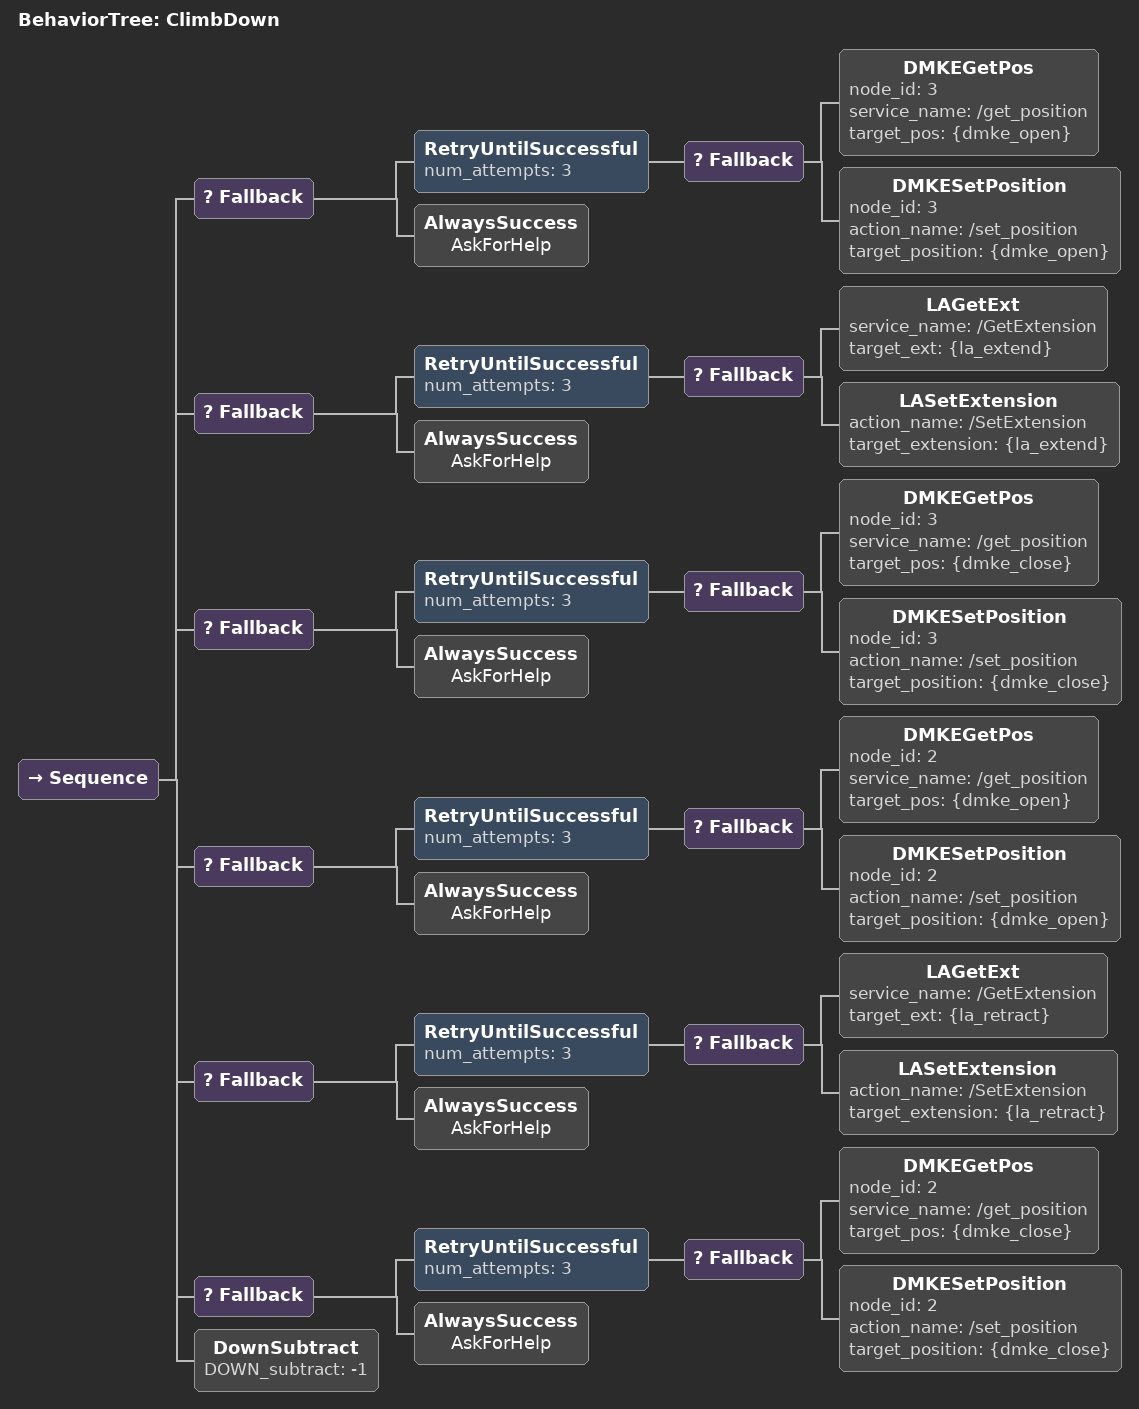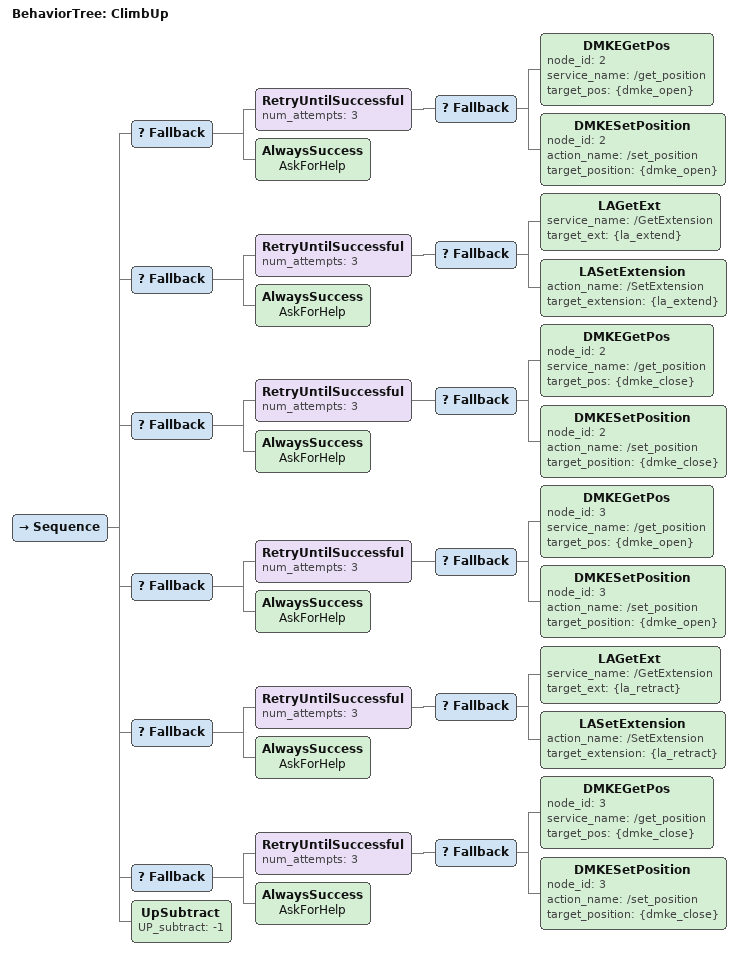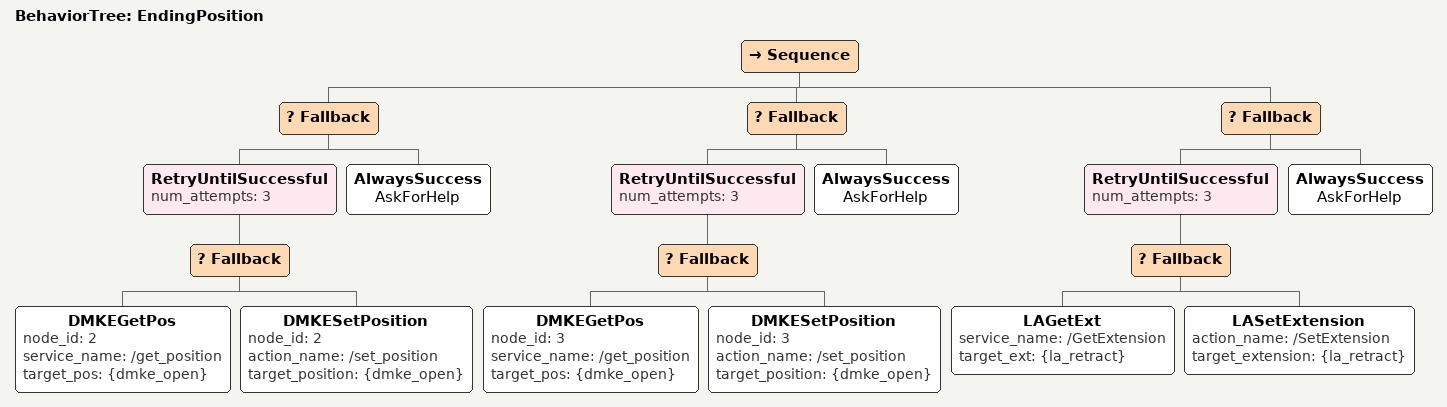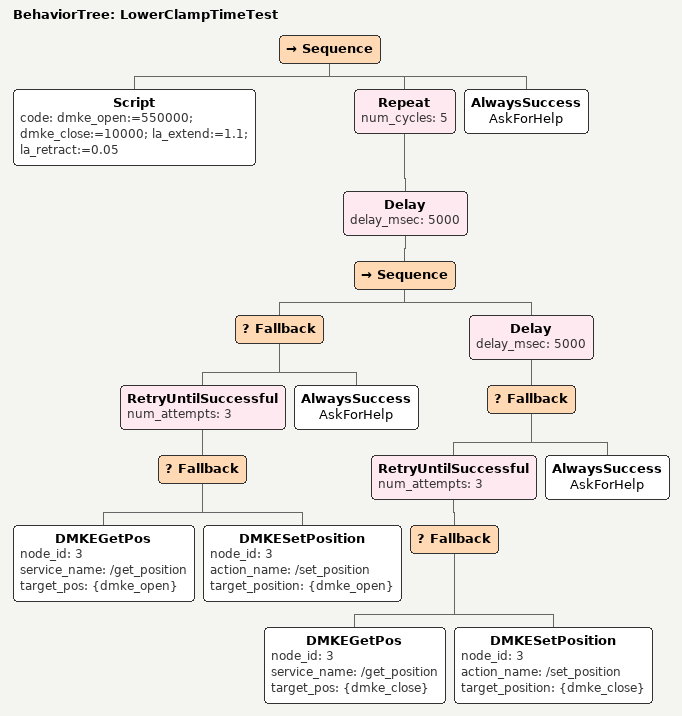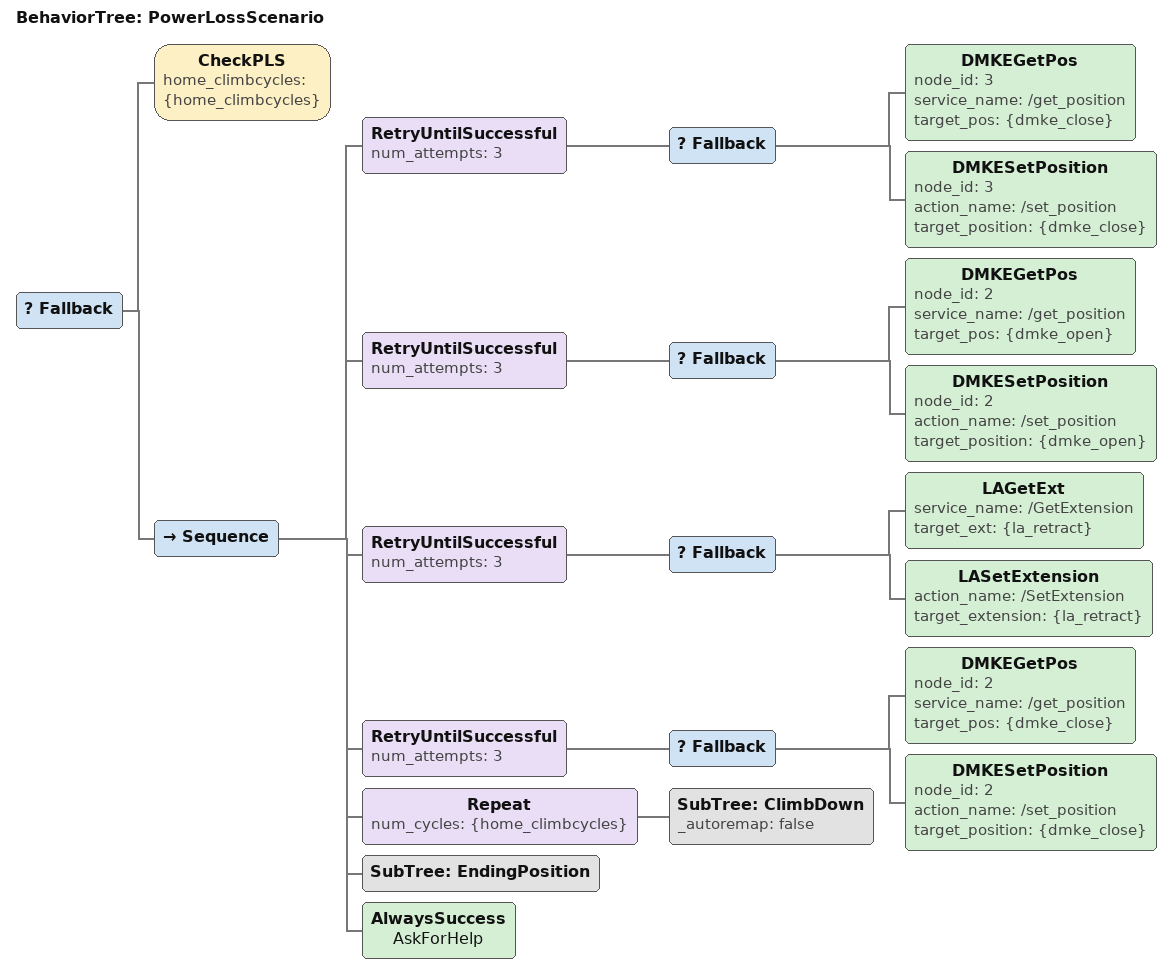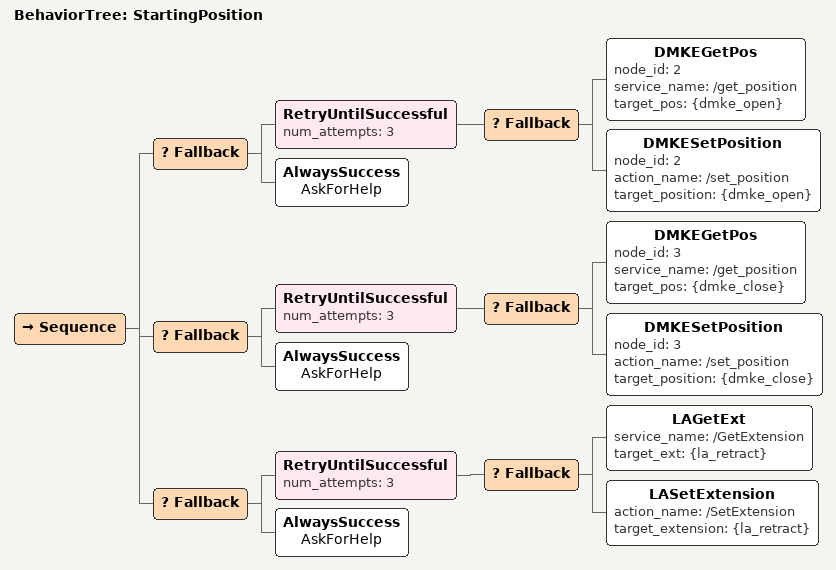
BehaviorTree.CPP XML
<?xml version="1.0" encoding="UTF-8"?>
<root BTCPP_format="4">
  <BehaviorTree ID="ClimbDown">
    <Sequence>
      <Fallback>
        <RetryUntilSuccessful num_attempts="3">
          <Fallback>
            <DMKEGetPos node_id="3"
                        service_name="/get_position"
                        target_pos="{dmke_open}"/>
            <DMKESetPosition node_id="3"
                             action_name="/set_position"
                             target_position="{dmke_open}"/>
          </Fallback>
        </RetryUntilSuccessful>
        <AlwaysSuccess name="AskForHelp"/>
      </Fallback>
      <Fallback>
        <RetryUntilSuccessful num_attempts="3">
          <Fallback>
            <LAGetExt service_name="/GetExtension"
                      target_ext="{la_extend}"/>
            <LASetExtension action_name="/SetExtension"
                            target_extension="{la_extend}"/>
          </Fallback>
        </RetryUntilSuccessful>
        <AlwaysSuccess name="AskForHelp"/>
      </Fallback>
      <Fallback>
        <RetryUntilSuccessful num_attempts="3">
          <Fallback>
            <DMKEGetPos node_id="3"
                        service_name="/get_position"
                        target_pos="{dmke_close}"/>
            <DMKESetPosition node_id="3"
                             action_name="/set_position"
                             target_position="{dmke_close}"/>
          </Fallback>
        </RetryUntilSuccessful>
        <AlwaysSuccess name="AskForHelp"/>
      </Fallback>
      <Fallback>
        <RetryUntilSuccessful num_attempts="3">
          <Fallback>
            <DMKEGetPos node_id="2"
                        service_name="/get_position"
                        target_pos="{dmke_open}"/>
            <DMKESetPosition node_id="2"
                             action_name="/set_position"
                             target_position="{dmke_open}"/>
          </Fallback>
        </RetryUntilSuccessful>
        <AlwaysSuccess name="AskForHelp"/>
      </Fallback>
      <Fallback>
        <RetryUntilSuccessful num_attempts="3">
          <Fallback>
            <LAGetExt service_name="/GetExtension"
                      target_ext="{la_retract}"/>
            <LASetExtension action_name="/SetExtension"
                            target_extension="{la_retract}"/>
          </Fallback>
        </RetryUntilSuccessful>
        <AlwaysSuccess name="AskForHelp"/>
      </Fallback>
      <Fallback>
        <RetryUntilSuccessful num_attempts="3">
          <Fallback>
            <DMKEGetPos node_id="2"
                        service_name="/get_position"
                        target_pos="{dmke_close}"/>
            <DMKESetPosition node_id="2"
                             action_name="/set_position"
                             target_position="{dmke_close}"/>
          </Fallback>
        </RetryUntilSuccessful>
        <AlwaysSuccess name="AskForHelp"/>
      </Fallback>
      <DownSubtract DOWN_subtract="-1"/>
    </Sequence>
  </BehaviorTree>

  <BehaviorTree ID="ClimbUp">
    <Sequence>
      <Fallback>
        <RetryUntilSuccessful num_attempts="3">
          <Fallback>
            <DMKEGetPos node_id="2"
                        service_name="/get_position"
                        target_pos="{dmke_open}"/>
            <DMKESetPosition node_id="2"
                             action_name="/set_position"
                             target_position="{dmke_open}"/>
          </Fallback>
        </RetryUntilSuccessful>
        <AlwaysSuccess name="AskForHelp"/>
      </Fallback>
      <Fallback>
        <RetryUntilSuccessful num_attempts="3">
          <Fallback>
            <LAGetExt service_name="/GetExtension"
                      target_ext="{la_extend}"/>
            <LASetExtension action_name="/SetExtension"
                            target_extension="{la_extend}"/>
          </Fallback>
        </RetryUntilSuccessful>
        <AlwaysSuccess name="AskForHelp"/>
      </Fallback>
      <Fallback>
        <RetryUntilSuccessful num_attempts="3">
          <Fallback>
            <DMKEGetPos node_id="2"
                        service_name="/get_position"
                        target_pos="{dmke_close}"/>
            <DMKESetPosition node_id="2"
                             action_name="/set_position"
                             target_position="{dmke_close}"/>
          </Fallback>
        </RetryUntilSuccessful>
        <AlwaysSuccess name="AskForHelp"/>
      </Fallback>
      <Fallback>
        <RetryUntilSuccessful num_attempts="3">
          <Fallback>
            <DMKEGetPos node_id="3"
                        service_name="/get_position"
                        target_pos="{dmke_open}"/>
            <DMKESetPosition node_id="3"
                             action_name="/set_position"
                             target_position="{dmke_open}"/>
          </Fallback>
        </RetryUntilSuccessful>
        <AlwaysSuccess name="AskForHelp"/>
      </Fallback>
      <Fallback>
        <RetryUntilSuccessful num_attempts="3">
          <Fallback>
            <LAGetExt service_name="/GetExtension"
                      target_ext="{la_retract}"/>
            <LASetExtension action_name="/SetExtension"
                            target_extension="{la_retract}"/>
          </Fallback>
        </RetryUntilSuccessful>
        <AlwaysSuccess name="AskForHelp"/>
      </Fallback>
      <Fallback>
        <RetryUntilSuccessful num_attempts="3">
          <Fallback>
            <DMKEGetPos node_id="3"
                        service_name="/get_position"
                        target_pos="{dmke_close}"/>
            <DMKESetPosition node_id="3"
                             action_name="/set_position"
                             target_position="{dmke_close}"/>
          </Fallback>
        </RetryUntilSuccessful>
        <AlwaysSuccess name="AskForHelp"/>
      </Fallback>
      <UpSubtract UP_subtract="-1"/>
    </Sequence>
  </BehaviorTree>

  <BehaviorTree ID="EndingPosition">
    <Sequence>
      <Fallback>
        <RetryUntilSuccessful num_attempts="3">
          <Fallback>
            <DMKEGetPos node_id="2"
                        service_name="/get_position"
                        target_pos="{dmke_open}"/>
            <DMKESetPosition node_id="2"
                             action_name="/set_position"
                             target_position="{dmke_open}"/>
          </Fallback>
        </RetryUntilSuccessful>
        <AlwaysSuccess name="AskForHelp"/>
      </Fallback>
      <Fallback>
        <RetryUntilSuccessful num_attempts="3">
          <Fallback>
            <DMKEGetPos node_id="3"
                        service_name="/get_position"
                        target_pos="{dmke_open}"/>
            <DMKESetPosition node_id="3"
                             action_name="/set_position"
                             target_position="{dmke_open}"/>
          </Fallback>
        </RetryUntilSuccessful>
        <AlwaysSuccess name="AskForHelp"/>
      </Fallback>
      <Fallback>
        <RetryUntilSuccessful num_attempts="3">
          <Fallback>
            <LAGetExt service_name="/GetExtension"
                      target_ext="{la_retract}"/>
            <LASetExtension action_name="/SetExtension"
                            target_extension="{la_retract}"/>
          </Fallback>
        </RetryUntilSuccessful>
        <AlwaysSuccess name="AskForHelp"/>
      </Fallback>
    </Sequence>
  </BehaviorTree>

  <BehaviorTree ID="LowerClampTimeTest">
    <Sequence>
      <Script code="dmke_open:=550000; dmke_close:=10000; la_extend:=1.1; la_retract:=0.05"/>
      <Repeat num_cycles="5">
        <Delay delay_msec="5000">
          <Sequence>
            <Fallback>
              <RetryUntilSuccessful num_attempts="3">
                <Fallback>
                  <DMKEGetPos node_id="3"
                              service_name="/get_position"
                              target_pos="{dmke_open}"/>
                  <DMKESetPosition node_id="3"
                                   action_name="/set_position"
                                   target_position="{dmke_open}"/>
                </Fallback>
              </RetryUntilSuccessful>
              <AlwaysSuccess name="AskForHelp"/>
            </Fallback>
            <Delay delay_msec="5000">
              <Fallback>
                <RetryUntilSuccessful num_attempts="3">
                  <Fallback>
                    <DMKEGetPos node_id="3"
                                service_name="/get_position"
                                target_pos="{dmke_close}"/>
                    <DMKESetPosition node_id="3"
                                     action_name="/set_position"
                                     target_position="{dmke_close}"/>
                  </Fallback>
                </RetryUntilSuccessful>
                <AlwaysSuccess name="AskForHelp"/>
              </Fallback>
            </Delay>
          </Sequence>
        </Delay>
      </Repeat>
      <AlwaysSuccess name="AskForHelp"/>
    </Sequence>
  </BehaviorTree>

  <BehaviorTree ID="PowerLossScenario">
    <Fallback>
      <CheckPLS home_climbcycles="{home_climbcycles}"/>
      <Sequence>
        <RetryUntilSuccessful num_attempts="3">
          <Fallback>
            <DMKEGetPos node_id="3"
                        service_name="/get_position"
                        target_pos="{dmke_close}"/>
            <DMKESetPosition node_id="3"
                             action_name="/set_position"
                             target_position="{dmke_close}"/>
          </Fallback>
        </RetryUntilSuccessful>
        <RetryUntilSuccessful num_attempts="3">
          <Fallback>
            <DMKEGetPos node_id="2"
                        service_name="/get_position"
                        target_pos="{dmke_open}"/>
            <DMKESetPosition node_id="2"
                             action_name="/set_position"
                             target_position="{dmke_open}"/>
          </Fallback>
        </RetryUntilSuccessful>
        <RetryUntilSuccessful num_attempts="3">
          <Fallback>
            <LAGetExt service_name="/GetExtension"
                      target_ext="{la_retract}"/>
            <LASetExtension action_name="/SetExtension"
                            target_extension="{la_retract}"/>
          </Fallback>
        </RetryUntilSuccessful>
        <RetryUntilSuccessful num_attempts="3">
          <Fallback>
            <DMKEGetPos node_id="2"
                        service_name="/get_position"
                        target_pos="{dmke_close}"/>
            <DMKESetPosition node_id="2"
                             action_name="/set_position"
                             target_position="{dmke_close}"/>
          </Fallback>
        </RetryUntilSuccessful>
        <Repeat num_cycles="{home_climbcycles}">
          <SubTree ID="ClimbDown"
                   _autoremap="false"/>
        </Repeat>
        <SubTree ID="EndingPosition"/>
        <AlwaysSuccess name="AskForHelp"/>
      </Sequence>
    </Fallback>
  </BehaviorTree>

  <BehaviorTree ID="StartingPosition">
    <Sequence>
      <Fallback>
        <RetryUntilSuccessful num_attempts="3">
          <Fallback>
            <DMKEGetPos node_id="2"
                        service_name="/get_position"
                        target_pos="{dmke_open}"/>
            <DMKESetPosition node_id="2"
                             action_name="/set_position"
                             target_position="{dmke_open}"/>
          </Fallback>
        </RetryUntilSuccessful>
        <AlwaysSuccess name="AskForHelp"/>
      </Fallback>
      <Fallback>
        <RetryUntilSuccessful num_attempts="3">
          <Fallback>
            <DMKEGetPos node_id="3"
                        service_name="/get_position"
                        target_pos="{dmke_close}"/>
            <DMKESetPosition node_id="3"
                             action_name="/set_position"
                             target_position="{dmke_close}"/>
          </Fallback>
        </RetryUntilSuccessful>
        <AlwaysSuccess name="AskForHelp"/>
      </Fallback>
      <Fallback>
        <RetryUntilSuccessful num_attempts="3">
          <Fallback>
            <LAGetExt service_name="/GetExtension"
                      target_ext="{la_retract}"/>
            <LASetExtension action_name="/SetExtension"
                            target_extension="{la_retract}"/>
          </Fallback>
        </RetryUntilSuccessful>
        <AlwaysSuccess name="AskForHelp"/>
      </Fallback>
    </Sequence>
  </BehaviorTree>

</root>
